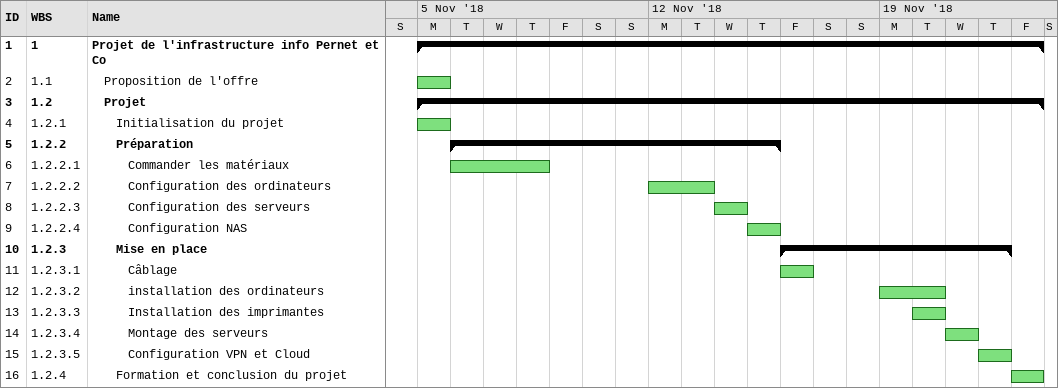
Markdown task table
| ID | WBS | Task | Start | Finish |
|---|---|---|---|---|
| 1 | 1 | **Projet de l'infrastructure info Pernet et Co** | 2018-11-05 | 2018-11-23 |
| 2 | 1.1 | Proposition de l'offre | 2018-11-05 | 2018-11-05 |
| 3 | 1.2 | **Projet** | 2018-11-05 | 2018-11-23 |
| 4 | 1.2.1 | Initialisation du projet | 2018-11-05 | 2018-11-05 |
| 5 | 1.2.2 | **Préparation** | 2018-11-06 | 2018-11-15 |
| 6 | 1.2.2.1 | Commander les matériaux | 2018-11-06 | 2018-11-08 |
| 7 | 1.2.2.2 | Configuration des ordinateurs | 2018-11-12 | 2018-11-13 |
| 8 | 1.2.2.3 | Configuration des serveurs | 2018-11-14 | 2018-11-14 |
| 9 | 1.2.2.4 | Configuration NAS | 2018-11-15 | 2018-11-15 |
| 10 | 1.2.3 | **Mise en place** | 2018-11-16 | 2018-11-22 |
| 11 | 1.2.3.1 | Câblage | 2018-11-16 | 2018-11-16 |
| 12 | 1.2.3.2 | installation des ordinateurs | 2018-11-19 | 2018-11-20 |
| 13 | 1.2.3.3 | Installation des imprimantes | 2018-11-20 | 2018-11-20 |
| 14 | 1.2.3.4 | Montage des serveurs | 2018-11-21 | 2018-11-21 |
| 15 | 1.2.3.5 | Configuration VPN et Cloud | 2018-11-22 | 2018-11-22 |
| 16 | 1.2.4 | Formation et conclusion du projet | 2018-11-23 | 2018-11-23 |
